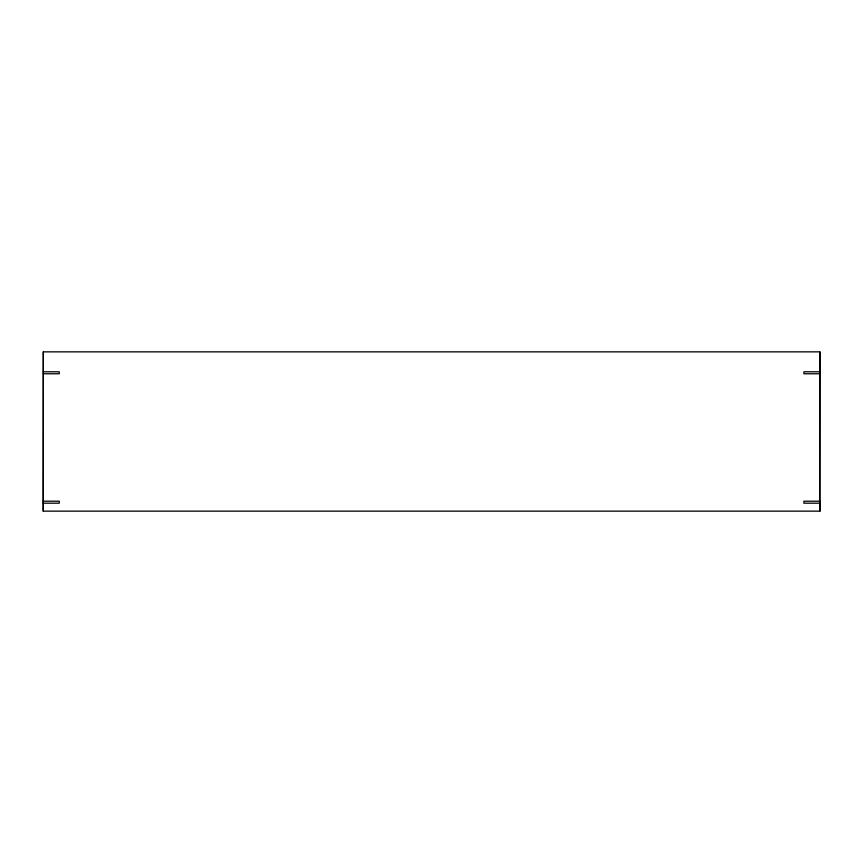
<?xml version="1.0" encoding="UTF-8"?>
<svg xmlns="http://www.w3.org/2000/svg" width="863" height="863" viewBox="0 0 863 863"><rect width="100%" height="100%" fill="white"/><g stroke="black" fill="none" stroke-linecap="round" stroke-linejoin="round"><path stroke-width="1.29" d="M43.323 351.856L43.172 511.144L819.85 511.144L819.85 351.856L43.323 351.856L43.323 511.144M819.677 511.144L819.85 351.856M43.323 371.78L59.256 371.78L59.256 373.765L43.323 373.765M819.85 371.78L803.917 371.78L803.917 373.765L819.85 373.765M43.323 501.187L59.256 501.187L59.256 503.183L43.323 503.183M819.818 501.198L803.895 501.198L803.895 503.183L819.818 503.183L819.85 511.144"/></g></svg>
